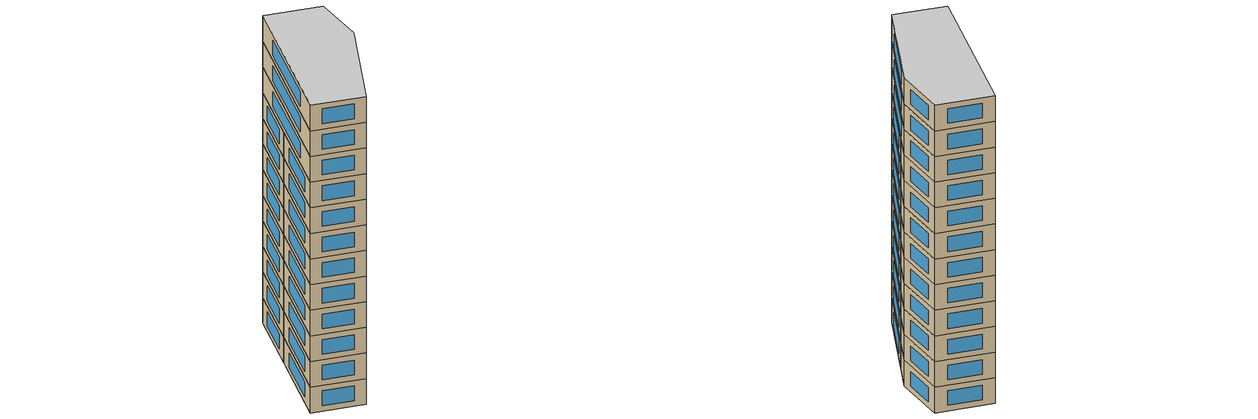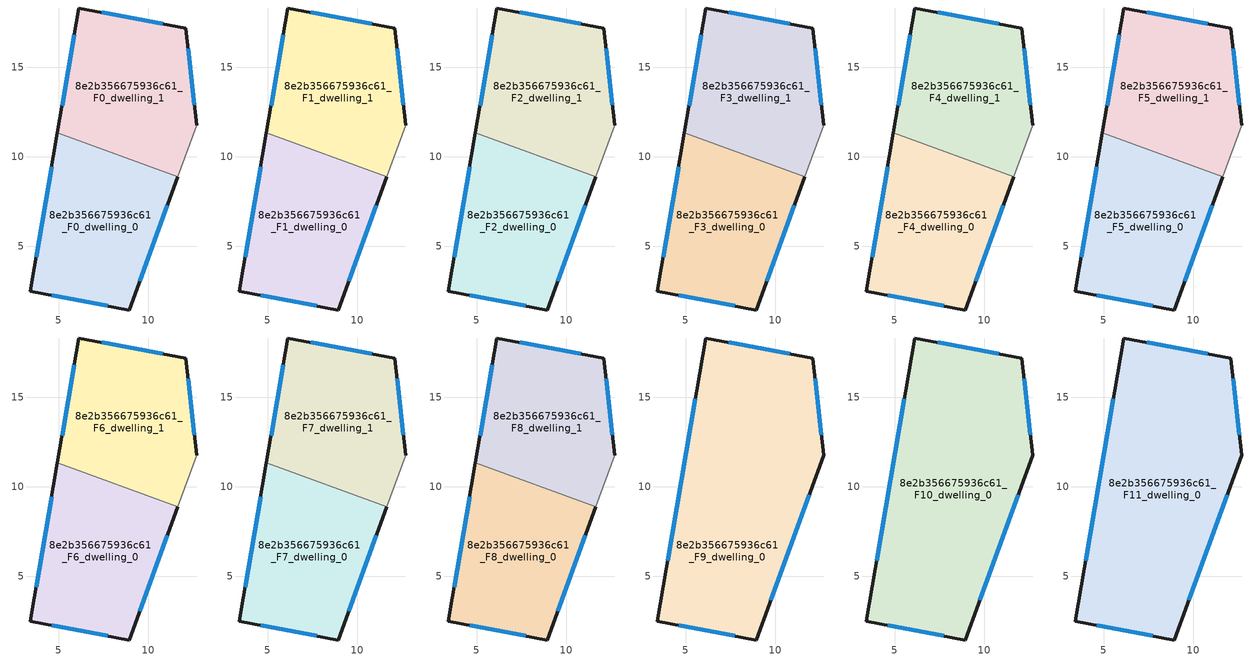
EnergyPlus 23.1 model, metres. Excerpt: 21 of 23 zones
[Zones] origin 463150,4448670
8e2b356675936c61_F0_dwelling_0
 floor ground (EU_floor_Construction): 11.65,8.89 8.93,1.45 3.42,2.5 4.93,11.35 z0
 wall outside (EU_wall_Construction): 4.93,11.35 3.42,2.5 8.93,1.45 11.65,8.89 z0:3
 wall to 8e2b356675936c61_F0_dwelling_1 (EU_wall_Construction): 11.65,8.89 4.93,11.35 z0:3
 window (EU_Window_Construction): 9.51,3.05 11.06,7.3 / 4.6,2.27 7.75,1.68 / 4.61,9.45 3.75,4.39 z0.64:2.36
8e2b356675936c61_F0_dwelling_1
 floor ground (EU_floor_Construction): 12.09,17.17 12.69,11.74 11.65,8.89 4.93,11.35 6.11,18.29 z0
 wall outside (EU_wall_Construction): 12.69,11.74 12.09,17.17 6.11,18.29 4.93,11.35 z0:3
 wall adiabatic (EU_wall_Construction): 11.65,8.89 12.69,11.74 z0:3
 window (EU_Window_Construction): 10.81,17.41 7.39,18.05 / 12.56,12.91 12.22,16.01 / 5.86,16.8 5.18,12.83 z0.64:2.36
8e2b356675936c61_F1_dwelling_0
 floor to 8e2b356675936c61_F0_dwelling_0 (EU_floor_Construction): 11.65,8.89 8.93,1.45 3.42,2.5 4.93,11.35 z3
 wall outside (EU_wall_Construction): 4.93,11.35 3.42,2.5 8.93,1.45 11.65,8.89 z3:6
 wall to 8e2b356675936c61_F1_dwelling_1 (EU_wall_Construction): 11.65,8.89 4.93,11.35 z3:6
 window (EU_Window_Construction): 9.51,3.05 11.06,7.3 / 4.6,2.27 7.75,1.68 / 4.61,9.45 3.75,4.39 z3.64:5.36
8e2b356675936c61_F1_dwelling_1
 floor to 8e2b356675936c61_F0_dwelling_1 (EU_floor_Construction): 12.09,17.17 12.69,11.74 11.65,8.89 4.93,11.35 6.11,18.29 z3
 wall outside (EU_wall_Construction): 12.69,11.74 12.09,17.17 6.11,18.29 4.93,11.35 z3:6
 wall adiabatic (EU_wall_Construction): 11.65,8.89 12.69,11.74 z3:6
 window (EU_Window_Construction): 10.81,17.41 7.39,18.05 / 12.56,12.91 12.22,16.01 / 5.86,16.8 5.18,12.83 z3.64:5.36
8e2b356675936c61_F2_dwelling_0
 floor to 8e2b356675936c61_F1_dwelling_0 (EU_floor_Construction): 11.65,8.89 8.93,1.45 3.42,2.5 4.93,11.35 z6
 wall outside (EU_wall_Construction): 4.93,11.35 3.42,2.5 8.93,1.45 11.65,8.89 z6:9
 wall to 8e2b356675936c61_F2_dwelling_1 (EU_wall_Construction): 11.65,8.89 4.93,11.35 z6:9
 window (EU_Window_Construction): 9.51,3.05 11.06,7.3 / 4.6,2.27 7.75,1.68 / 4.61,9.45 3.75,4.39 z6.64:8.36
8e2b356675936c61_F2_dwelling_1
 floor to 8e2b356675936c61_F1_dwelling_1 (EU_floor_Construction): 12.09,17.17 12.69,11.74 11.65,8.89 4.93,11.35 6.11,18.29 z6
 wall outside (EU_wall_Construction): 12.69,11.74 12.09,17.17 6.11,18.29 4.93,11.35 z6:9
 wall adiabatic (EU_wall_Construction): 11.65,8.89 12.69,11.74 z6:9
 window (EU_Window_Construction): 10.81,17.41 7.39,18.05 / 12.56,12.91 12.22,16.01 / 5.86,16.8 5.18,12.83 z6.64:8.36
8e2b356675936c61_F3_dwelling_0
 floor to 8e2b356675936c61_F2_dwelling_0 (EU_floor_Construction): 11.65,8.89 8.93,1.45 3.42,2.5 4.93,11.35 z9
 wall outside (EU_wall_Construction): 4.93,11.35 3.42,2.5 8.93,1.45 11.65,8.89 z9:12
 wall to 8e2b356675936c61_F3_dwelling_1 (EU_wall_Construction): 11.65,8.89 4.93,11.35 z9:12
 window (EU_Window_Construction): 9.51,3.05 11.06,7.3 / 4.6,2.27 7.75,1.68 / 4.61,9.45 3.75,4.39 z9.64:11.36
8e2b356675936c61_F3_dwelling_1
 floor to 8e2b356675936c61_F2_dwelling_1 (EU_floor_Construction): 12.09,17.17 12.69,11.74 11.65,8.89 4.93,11.35 6.11,18.29 z9
 wall outside (EU_wall_Construction): 12.69,11.74 12.09,17.17 6.11,18.29 4.93,11.35 z9:12
 wall adiabatic (EU_wall_Construction): 11.65,8.89 12.69,11.74 z9:12
 window (EU_Window_Construction): 10.81,17.41 7.39,18.05 / 12.56,12.91 12.22,16.01 / 5.86,16.8 5.18,12.83 z9.64:11.36
8e2b356675936c61_F4_dwelling_0
 floor to 8e2b356675936c61_F3_dwelling_0 (EU_floor_Construction): 11.65,8.89 8.93,1.45 3.42,2.5 4.93,11.35 z12
 wall outside (EU_wall_Construction): 4.93,11.35 3.42,2.5 8.93,1.45 11.65,8.89 z12:15
 wall to 8e2b356675936c61_F4_dwelling_1 (EU_wall_Construction): 11.65,8.89 4.93,11.35 z12:15
 window (EU_Window_Construction): 9.51,3.05 11.06,7.3 / 4.6,2.27 7.75,1.68 / 4.61,9.45 3.75,4.39 z12.64:14.36
8e2b356675936c61_F4_dwelling_1
 floor to 8e2b356675936c61_F3_dwelling_1 (EU_floor_Construction): 12.09,17.17 12.69,11.74 11.65,8.89 4.93,11.35 6.11,18.29 z12
 wall outside (EU_wall_Construction): 12.69,11.74 12.09,17.17 6.11,18.29 4.93,11.35 z12:15
 wall adiabatic (EU_wall_Construction): 11.65,8.89 12.69,11.74 z12:15
 window (EU_Window_Construction): 10.81,17.41 7.39,18.05 / 12.56,12.91 12.22,16.01 / 5.86,16.8 5.18,12.83 z12.64:14.36
8e2b356675936c61_F5_dwelling_0
 floor to 8e2b356675936c61_F4_dwelling_0 (EU_floor_Construction): 11.65,8.89 8.93,1.45 3.42,2.5 4.93,11.35 z15
 wall outside (EU_wall_Construction): 4.93,11.35 3.42,2.5 8.93,1.45 11.65,8.89 z15:18
 wall to 8e2b356675936c61_F5_dwelling_1 (EU_wall_Construction): 11.65,8.89 4.93,11.35 z15:18
 window (EU_Window_Construction): 9.51,3.05 11.06,7.3 / 4.6,2.27 7.75,1.68 / 4.61,9.45 3.75,4.39 z15.64:17.36
8e2b356675936c61_F5_dwelling_1
 floor to 8e2b356675936c61_F4_dwelling_1 (EU_floor_Construction): 12.09,17.17 12.69,11.74 11.65,8.89 4.93,11.35 6.11,18.29 z15
 wall outside (EU_wall_Construction): 12.69,11.74 12.09,17.17 6.11,18.29 4.93,11.35 z15:18
 wall adiabatic (EU_wall_Construction): 11.65,8.89 12.69,11.74 z15:18
 window (EU_Window_Construction): 10.81,17.41 7.39,18.05 / 12.56,12.91 12.22,16.01 / 5.86,16.8 5.18,12.83 z15.64:17.36
8e2b356675936c61_F6_dwelling_0
 floor to 8e2b356675936c61_F5_dwelling_0 (EU_floor_Construction): 11.65,8.89 8.93,1.45 3.42,2.5 4.93,11.35 z18
 wall outside (EU_wall_Construction): 4.93,11.35 3.42,2.5 8.93,1.45 11.65,8.89 z18:21
 wall to 8e2b356675936c61_F6_dwelling_1 (EU_wall_Construction): 11.65,8.89 4.93,11.35 z18:21
 window (EU_Window_Construction): 9.51,3.05 11.06,7.3 / 4.6,2.27 7.75,1.68 / 4.61,9.45 3.75,4.39 z18.64:20.36
8e2b356675936c61_F6_dwelling_1
 floor to 8e2b356675936c61_F5_dwelling_1 (EU_floor_Construction): 12.09,17.17 12.69,11.74 11.65,8.89 4.93,11.35 6.11,18.29 z18
 wall outside (EU_wall_Construction): 12.69,11.74 12.09,17.17 6.11,18.29 4.93,11.35 z18:21
 wall adiabatic (EU_wall_Construction): 11.65,8.89 12.69,11.74 z18:21
 window (EU_Window_Construction): 10.81,17.41 7.39,18.05 / 12.56,12.91 12.22,16.01 / 5.86,16.8 5.18,12.83 z18.64:20.36
8e2b356675936c61_F7_dwelling_0
 floor to 8e2b356675936c61_F6_dwelling_0 (EU_floor_Construction): 11.65,8.89 8.93,1.45 3.42,2.5 4.93,11.35 z21
 wall outside (EU_wall_Construction): 4.93,11.35 3.42,2.5 8.93,1.45 11.65,8.89 z21:24
 wall to 8e2b356675936c61_F7_dwelling_1 (EU_wall_Construction): 11.65,8.89 4.93,11.35 z21:24
 window (EU_Window_Construction): 9.51,3.05 11.06,7.3 / 4.6,2.27 7.75,1.68 / 4.61,9.45 3.75,4.39 z21.64:23.36
8e2b356675936c61_F7_dwelling_1
 floor to 8e2b356675936c61_F6_dwelling_1 (EU_floor_Construction): 12.09,17.17 12.69,11.74 11.65,8.89 4.93,11.35 6.11,18.29 z21
 wall outside (EU_wall_Construction): 12.69,11.74 12.09,17.17 6.11,18.29 4.93,11.35 z21:24
 wall adiabatic (EU_wall_Construction): 11.65,8.89 12.69,11.74 z21:24
 window (EU_Window_Construction): 10.81,17.41 7.39,18.05 / 12.56,12.91 12.22,16.01 / 5.86,16.8 5.18,12.83 z21.64:23.36
8e2b356675936c61_F8_dwelling_0
 floor to 8e2b356675936c61_F7_dwelling_0 (EU_floor_Construction): 11.65,8.89 8.93,1.45 3.42,2.5 4.93,11.35 z24
 wall outside (EU_wall_Construction): 4.93,11.35 3.42,2.5 8.93,1.45 11.65,8.89 z24:27
 wall to 8e2b356675936c61_F8_dwelling_1 (EU_wall_Construction): 11.65,8.89 4.93,11.35 z24:27
 window (EU_Window_Construction): 9.51,3.05 11.06,7.3 / 4.6,2.27 7.75,1.68 / 4.61,9.45 3.75,4.39 z24.64:26.36
8e2b356675936c61_F8_dwelling_1
 floor to 8e2b356675936c61_F7_dwelling_1 (EU_floor_Construction): 12.09,17.17 12.69,11.74 11.65,8.89 4.93,11.35 6.11,18.29 z24
 wall outside (EU_wall_Construction): 12.69,11.74 12.09,17.17 6.11,18.29 4.93,11.35 z24:27
 wall adiabatic (EU_wall_Construction): 11.65,8.89 12.69,11.74 z24:27
 window (EU_Window_Construction): 10.81,17.41 7.39,18.05 / 12.56,12.91 12.22,16.01 / 5.86,16.8 5.18,12.83 z24.64:26.36
8e2b356675936c61_F9_dwelling_0
 floor to 8e2b356675936c61_F8_dwelling_0 (EU_floor_Construction): 11.65,8.89 8.93,1.45 3.42,2.5 4.93,11.35 z27
 floor to 8e2b356675936c61_F8_dwelling_1 (EU_floor_Construction): 12.09,17.17 12.69,11.74 11.65,8.89 4.93,11.35 6.11,18.29 z27
 wall outside (EU_wall_Construction): 6.11,18.29 3.42,2.5 8.93,1.45 12.69,11.74 12.09,17.17 6.11,18.29 z27:30
 window (EU_Window_Construction): 5.54,14.91 4,5.88 / 10.81,17.41 7.39,18.05 / 12.56,12.91 12.22,16.01 / 9.73,3.66 11.88,9.54 / 4.6,2.27 7.75,1.68 z27.64:29.36
8e2b356675936c61_F10_dwelling_0
 floor to 8e2b356675936c61_F9_dwelling_0 (EU_floor_Construction): 12.09,17.17 12.69,11.74 8.93,1.45 3.42,2.5 6.11,18.29 z30
 wall outside (EU_wall_Construction): 6.11,18.29 3.42,2.5 8.93,1.45 12.69,11.74 12.09,17.17 6.11,18.29 z30:33
 window (EU_Window_Construction): 5.54,14.91 4,5.88 / 10.81,17.41 7.39,18.05 / 12.56,12.91 12.22,16.01 / 9.73,3.66 11.88,9.54 / 4.6,2.27 7.75,1.68 z30.64:32.36
8e2b356675936c61_F11_dwelling_0
 floor to 8e2b356675936c61_F10_dwelling_0 (EU_floor_Construction): 12.09,17.17 12.69,11.74 8.93,1.45 3.42,2.5 6.11,18.29 z33
 wall outside (EU_wall_Construction): 6.11,18.29 3.42,2.5 8.93,1.45 12.69,11.74 12.09,17.17 6.11,18.29 z33:36
 window (EU_Window_Construction): 5.54,14.91 4,5.88 / 10.81,17.41 7.39,18.05 / 12.56,12.91 12.22,16.01 / 9.73,3.66 11.88,9.54 / 4.6,2.27 7.75,1.68 z33.64:35.36
 ceiling to 8e2b356675936c61_F12_dwelling_0 (EU_floor_Construction): 8.93,1.45 12.69,11.74 12.09,17.17 6.11,18.29 3.42,2.5 z36
[Building]
EU S2 Campaign: North Axis=0; Terrain=City; Solar Distribution=FullExterior
[Site:Location]
Yerevan-Zvartnots.Intl.AP: Latitude=40.15; Longitude=44.383; Time Zone=4; Elevation=854
[SizingPeriod:WeatherFileDays]
AnnualSizingPeriod: Begin Month=1; Begin Day of Month=1; End Month=12; End Day of Month=31; Day of Week for Start Day=Monday; Use Weather File Daylight Saving Period=No; Use Weather File Rain and Snow Indicators=No
[MATERIAL]
EU_InternalMass_Material: Roughness=MediumRough; Thickness=0.1; Conductivity=1; Density=1800; Specific Heat=900; Thermal Absorptance=0.9; Solar Absorptance=0.7; Visible Absorptance=0.7
[MATERIAL:NOMASS] Roughness=MediumRough; Thermal Absorptance=0.9; Solar Absorptance=0.7; Visible Absorptance=0.7
Name | Thermal Resistance
EU_wall_NoMass | 1.05043
EU_floor_NoMass | 0.478065
[WINDOWMATERIAL:SIMPLEGLAZINGSYSTEM]
EU_Window_SimpleGlazing: UFactor=2.5566; Solar Heat Gain Coefficient=0.75; Visible Transmittance=0.75
[CONSTRUCTION]
EU_wall_Construction: EU_wall_NoMass
EU_floor_Construction: EU_floor_NoMass
EU_Window_Construction: EU_Window_SimpleGlazing
EU_InternalMass_Construction: EU_InternalMass_Material
[ZONE] Type=1; Multiplier=1; Ceiling Height=autocalculate; Floor Area=autocalculate; Part of Total Floor Area=Yes
Name | Volume
8e2b356675936c61_F0_dwelling_0 | 160.37
8e2b356675936c61_F1_dwelling_0; 8e2b356675936c61_F2_dwelling_0; 8e2b356675936c61_F3_dwelling_0; 8e2b356675936c61_F4_dwelling_0; 8e2b356675936c61_F5_dwelling_0; 8e2b356675936c61_F6_dwelling_0; 8e2b356675936c61_F7_dwelling_0; 8e2b356675936c61_F8_dwelling_0 | 160.369
8e2b356675936c61_F9_dwelling_0 | 320.724
8e2b356675936c61_F10_dwelling_0; 8e2b356675936c61_F11_dwelling_0 | 320.729
8e2b356675936c61_F0_dwelling_1; 8e2b356675936c61_F1_dwelling_1; 8e2b356675936c61_F2_dwelling_1; 8e2b356675936c61_F3_dwelling_1; 8e2b356675936c61_F4_dwelling_1; 8e2b356675936c61_F5_dwelling_1; 8e2b356675936c61_F6_dwelling_1; 8e2b356675936c61_F7_dwelling_1; 8e2b356675936c61_F8_dwelling_1 | 160.356
[INTERNALMASS] Construction=EU_InternalMass_Construction
Name | Zone or ZoneList | Surface Area
8e2b356675936c61_F0_dwelling_0_EU_InternalMass | 8e2b356675936c61_F0_dwelling_0 | 53.4565
8e2b356675936c61_F0_dwelling_1_EU_InternalMass | 8e2b356675936c61_F0_dwelling_1 | 53.4519
8e2b356675936c61_F1_dwelling_0_EU_InternalMass | 8e2b356675936c61_F1_dwelling_0 | 53.4565
8e2b356675936c61_F1_dwelling_1_EU_InternalMass | 8e2b356675936c61_F1_dwelling_1 | 53.4519
8e2b356675936c61_F2_dwelling_0_EU_InternalMass | 8e2b356675936c61_F2_dwelling_0 | 53.4565
8e2b356675936c61_F2_dwelling_1_EU_InternalMass | 8e2b356675936c61_F2_dwelling_1 | 53.4519
8e2b356675936c61_F3_dwelling_0_EU_InternalMass | 8e2b356675936c61_F3_dwelling_0 | 53.4565
8e2b356675936c61_F3_dwelling_1_EU_InternalMass | 8e2b356675936c61_F3_dwelling_1 | 53.4519
8e2b356675936c61_F4_dwelling_0_EU_InternalMass | 8e2b356675936c61_F4_dwelling_0 | 53.4565
8e2b356675936c61_F4_dwelling_1_EU_InternalMass | 8e2b356675936c61_F4_dwelling_1 | 53.4519
8e2b356675936c61_F5_dwelling_0_EU_InternalMass | 8e2b356675936c61_F5_dwelling_0 | 53.4565
8e2b356675936c61_F5_dwelling_1_EU_InternalMass | 8e2b356675936c61_F5_dwelling_1 | 53.4519
8e2b356675936c61_F6_dwelling_0_EU_InternalMass | 8e2b356675936c61_F6_dwelling_0 | 53.4565
8e2b356675936c61_F6_dwelling_1_EU_InternalMass | 8e2b356675936c61_F6_dwelling_1 | 53.4519
8e2b356675936c61_F7_dwelling_0_EU_InternalMass | 8e2b356675936c61_F7_dwelling_0 | 53.4565
8e2b356675936c61_F7_dwelling_1_EU_InternalMass | 8e2b356675936c61_F7_dwelling_1 | 53.4519
8e2b356675936c61_F8_dwelling_0_EU_InternalMass | 8e2b356675936c61_F8_dwelling_0 | 53.4565
8e2b356675936c61_F8_dwelling_1_EU_InternalMass | 8e2b356675936c61_F8_dwelling_1 | 53.4519
8e2b356675936c61_F9_dwelling_0_EU_InternalMass | 8e2b356675936c61_F9_dwelling_0 | 106.91
8e2b356675936c61_F10_dwelling_0_EU_InternalMass | 8e2b356675936c61_F10_dwelling_0 | 106.91
8e2b356675936c61_F11_dwelling_0_EU_InternalMass | 8e2b356675936c61_F11_dwelling_0 | 106.91
[OTHEREQUIPMENT] Fuel Type=Electricity; Design Level Calculation Method=Watts/Area; Power per Zone Floor Area=1; Fraction Latent=0; Fraction Radiant=0; Fraction Lost=0; Carbon Dioxide Generation Rate=0; EndUse Subcategory=EU_Step8_InternalGains
Name | Zone or ZoneList or Space or SpaceList | Schedule
EU_Step8_InternalGain_8e2b356675936c61_F0_dwelling_0_f000 | 8e2b356675936c61_F0_dwelling_0 | EU_Step8_GainSchedule_8e2b356675936c61_F0_dwelling_0_f000
EU_Step8_InternalGain_8e2b356675936c61_F0_dwelling_1_f000 | 8e2b356675936c61_F0_dwelling_1 | EU_Step8_GainSchedule_8e2b356675936c61_F0_dwelling_1_f000
EU_Step8_InternalGain_8e2b356675936c61_F1_dwelling_0_f000 | 8e2b356675936c61_F1_dwelling_0 | EU_Step8_GainSchedule_8e2b356675936c61_F1_dwelling_0_f000
EU_Step8_InternalGain_8e2b356675936c61_F1_dwelling_1_f000 | 8e2b356675936c61_F1_dwelling_1 | EU_Step8_GainSchedule_8e2b356675936c61_F1_dwelling_1_f000
EU_Step8_InternalGain_8e2b356675936c61_F2_dwelling_0_f000 | 8e2b356675936c61_F2_dwelling_0 | EU_Step8_GainSchedule_8e2b356675936c61_F2_dwelling_0_f000
EU_Step8_InternalGain_8e2b356675936c61_F2_dwelling_1_f000 | 8e2b356675936c61_F2_dwelling_1 | EU_Step8_GainSchedule_8e2b356675936c61_F2_dwelling_1_f000
EU_Step8_InternalGain_8e2b356675936c61_F3_dwelling_0_f000 | 8e2b356675936c61_F3_dwelling_0 | EU_Step8_GainSchedule_8e2b356675936c61_F3_dwelling_0_f000
EU_Step8_InternalGain_8e2b356675936c61_F3_dwelling_1_f000 | 8e2b356675936c61_F3_dwelling_1 | EU_Step8_GainSchedule_8e2b356675936c61_F3_dwelling_1_f000
EU_Step8_InternalGain_8e2b356675936c61_F4_dwelling_0_f000 | 8e2b356675936c61_F4_dwelling_0 | EU_Step8_GainSchedule_8e2b356675936c61_F4_dwelling_0_f000
EU_Step8_InternalGain_8e2b356675936c61_F4_dwelling_1_f000 | 8e2b356675936c61_F4_dwelling_1 | EU_Step8_GainSchedule_8e2b356675936c61_F4_dwelling_1_f000
EU_Step8_InternalGain_8e2b356675936c61_F5_dwelling_0_f000 | 8e2b356675936c61_F5_dwelling_0 | EU_Step8_GainSchedule_8e2b356675936c61_F5_dwelling_0_f000
EU_Step8_InternalGain_8e2b356675936c61_F5_dwelling_1_f000 | 8e2b356675936c61_F5_dwelling_1 | EU_Step8_GainSchedule_8e2b356675936c61_F5_dwelling_1_f000
EU_Step8_InternalGain_8e2b356675936c61_F6_dwelling_0_f000 | 8e2b356675936c61_F6_dwelling_0 | EU_Step8_GainSchedule_8e2b356675936c61_F6_dwelling_0_f000
EU_Step8_InternalGain_8e2b356675936c61_F6_dwelling_1_f000 | 8e2b356675936c61_F6_dwelling_1 | EU_Step8_GainSchedule_8e2b356675936c61_F6_dwelling_1_f000
EU_Step8_InternalGain_8e2b356675936c61_F7_dwelling_0_f000 | 8e2b356675936c61_F7_dwelling_0 | EU_Step8_GainSchedule_8e2b356675936c61_F7_dwelling_0_f000
EU_Step8_InternalGain_8e2b356675936c61_F7_dwelling_1_f000 | 8e2b356675936c61_F7_dwelling_1 | EU_Step8_GainSchedule_8e2b356675936c61_F7_dwelling_1_f000
EU_Step8_InternalGain_8e2b356675936c61_F8_dwelling_0_f000 | 8e2b356675936c61_F8_dwelling_0 | EU_Step8_GainSchedule_8e2b356675936c61_F8_dwelling_0_f000
EU_Step8_InternalGain_8e2b356675936c61_F8_dwelling_1_f000 | 8e2b356675936c61_F8_dwelling_1 | EU_Step8_GainSchedule_8e2b356675936c61_F8_dwelling_1_f000
EU_Step8_InternalGain_8e2b356675936c61_F9_dwelling_0_f000 | 8e2b356675936c61_F9_dwelling_0 | EU_Step8_GainSchedule_8e2b356675936c61_F9_dwelling_0_f000
EU_Step8_InternalGain_8e2b356675936c61_F10_dwelling_0_f000 | 8e2b356675936c61_F10_dwelling_0 | EU_Step8_GainSchedule_8e2b356675936c61_F10_dwelling_0_f000
EU_Step8_InternalGain_8e2b356675936c61_F11_dwelling_0_f000 | 8e2b356675936c61_F11_dwelling_0 | EU_Step8_GainSchedule_8e2b356675936c61_F11_dwelling_0_f000
[ZONEVENTILATION:DESIGNFLOWRATE] Schedule=EU_AlwaysOn; Design Flow Rate Calculation Method=AirChanges/Hour; Air Changes per Hour=0.557805; Ventilation Type=Natural; Fan Pressure Rise=0; Fan Total Efficiency=1; Constant Term Coefficient=1; Temperature Term Coefficient=0; Velocity Term Coefficient=0; Velocity Squared Term Coefficient=0; Minimum Indoor Temperature=-100; Maximum Indoor Temperature=100; Delta Temperature=-100; Minimum Outdoor Temperature=-100; Maximum Outdoor Temperature=100; Maximum Wind Speed=40
Name | Zone or ZoneList or Space or SpaceList
EU_ConstantAir_8e2b356675936c61_F0_dwelling_0 | 8e2b356675936c61_F0_dwelling_0
EU_ConstantAir_8e2b356675936c61_F0_dwelling_1 | 8e2b356675936c61_F0_dwelling_1
EU_ConstantAir_8e2b356675936c61_F1_dwelling_0 | 8e2b356675936c61_F1_dwelling_0
EU_ConstantAir_8e2b356675936c61_F1_dwelling_1 | 8e2b356675936c61_F1_dwelling_1
EU_ConstantAir_8e2b356675936c61_F2_dwelling_0 | 8e2b356675936c61_F2_dwelling_0
EU_ConstantAir_8e2b356675936c61_F2_dwelling_1 | 8e2b356675936c61_F2_dwelling_1
EU_ConstantAir_8e2b356675936c61_F3_dwelling_0 | 8e2b356675936c61_F3_dwelling_0
EU_ConstantAir_8e2b356675936c61_F3_dwelling_1 | 8e2b356675936c61_F3_dwelling_1
EU_ConstantAir_8e2b356675936c61_F4_dwelling_0 | 8e2b356675936c61_F4_dwelling_0
EU_ConstantAir_8e2b356675936c61_F4_dwelling_1 | 8e2b356675936c61_F4_dwelling_1
EU_ConstantAir_8e2b356675936c61_F5_dwelling_0 | 8e2b356675936c61_F5_dwelling_0
EU_ConstantAir_8e2b356675936c61_F5_dwelling_1 | 8e2b356675936c61_F5_dwelling_1
EU_ConstantAir_8e2b356675936c61_F6_dwelling_0 | 8e2b356675936c61_F6_dwelling_0
EU_ConstantAir_8e2b356675936c61_F6_dwelling_1 | 8e2b356675936c61_F6_dwelling_1
EU_ConstantAir_8e2b356675936c61_F7_dwelling_0 | 8e2b356675936c61_F7_dwelling_0
EU_ConstantAir_8e2b356675936c61_F7_dwelling_1 | 8e2b356675936c61_F7_dwelling_1
EU_ConstantAir_8e2b356675936c61_F8_dwelling_0 | 8e2b356675936c61_F8_dwelling_0
EU_ConstantAir_8e2b356675936c61_F8_dwelling_1 | 8e2b356675936c61_F8_dwelling_1
EU_ConstantAir_8e2b356675936c61_F9_dwelling_0 | 8e2b356675936c61_F9_dwelling_0
EU_ConstantAir_8e2b356675936c61_F10_dwelling_0 | 8e2b356675936c61_F10_dwelling_0
EU_ConstantAir_8e2b356675936c61_F11_dwelling_0 | 8e2b356675936c61_F11_dwelling_0
[HVACTEMPLATE:THERMOSTAT] Constant Heating Setpoint=20; Constant Cooling Setpoint=50
EU_HeatOnly_8e2b356675936c61_F0_dwelling_0; EU_HeatOnly_8e2b356675936c61_F0_dwelling_1; EU_HeatOnly_8e2b356675936c61_F1_dwelling_0; EU_HeatOnly_8e2b356675936c61_F1_dwelling_1; EU_HeatOnly_8e2b356675936c61_F2_dwelling_0; EU_HeatOnly_8e2b356675936c61_F2_dwelling_1; EU_HeatOnly_8e2b356675936c61_F3_dwelling_0; EU_HeatOnly_8e2b356675936c61_F3_dwelling_1; EU_HeatOnly_8e2b356675936c61_F4_dwelling_0; EU_HeatOnly_8e2b356675936c61_F4_dwelling_1; EU_HeatOnly_8e2b356675936c61_F5_dwelling_0; EU_HeatOnly_8e2b356675936c61_F5_dwelling_1; EU_HeatOnly_8e2b356675936c61_F6_dwelling_0; EU_HeatOnly_8e2b356675936c61_F6_dwelling_1; EU_HeatOnly_8e2b356675936c61_F7_dwelling_0; EU_HeatOnly_8e2b356675936c61_F7_dwelling_1; EU_HeatOnly_8e2b356675936c61_F8_dwelling_0; EU_HeatOnly_8e2b356675936c61_F8_dwelling_1; EU_HeatOnly_8e2b356675936c61_F9_dwelling_0; EU_HeatOnly_8e2b356675936c61_F10_dwelling_0; EU_HeatOnly_8e2b356675936c61_F11_dwelling_0; EU_HeatOnly_8e2b356675936c61_F12_dwelling_0; EU_HeatOnly_8e2b356675936c61_F13_dwelling_0
[HVACTEMPLATE:ZONE:IDEALLOADSAIRSYSTEM] System Availability Schedule=EU_AlwaysOn; Maximum Heating Supply Air Temperature=50; Minimum Cooling Supply Air Temperature=13; Maximum Heating Supply Air Humidity Ratio=0.0156; Minimum Cooling Supply Air Humidity Ratio=0.0077; Heating Limit=NoLimit; Cooling Limit=NoLimit; Heating Availability Schedule=EU_AlwaysOn; Cooling Availability Schedule=EU_CoolingOff; Dehumidification Control Type=ConstantSensibleHeatRatio; Cooling Sensible Heat Ratio=0.7; Dehumidification Setpoint=60; Humidification Control Type=None; Humidification Setpoint=30; Outdoor Air Method=None; Outdoor Air Flow Rate per Person=0.00944; Outdoor Air Flow Rate per Zone Floor Area=0; Outdoor Air Flow Rate per Zone=0; Demand Controlled Ventilation Type=None; Outdoor Air Economizer Type=NoEconomizer; Heat Recovery Type=None; Sensible Heat Recovery Effectiveness=0.7; Latent Heat Recovery Effectiveness=0.65
Name | Template Thermostat
8e2b356675936c61_F0_dwelling_0 | EU_HeatOnly_8e2b356675936c61_F0_dwelling_0
8e2b356675936c61_F0_dwelling_1 | EU_HeatOnly_8e2b356675936c61_F0_dwelling_1
8e2b356675936c61_F1_dwelling_0 | EU_HeatOnly_8e2b356675936c61_F1_dwelling_0
8e2b356675936c61_F1_dwelling_1 | EU_HeatOnly_8e2b356675936c61_F1_dwelling_1
8e2b356675936c61_F2_dwelling_0 | EU_HeatOnly_8e2b356675936c61_F2_dwelling_0
8e2b356675936c61_F2_dwelling_1 | EU_HeatOnly_8e2b356675936c61_F2_dwelling_1
8e2b356675936c61_F3_dwelling_0 | EU_HeatOnly_8e2b356675936c61_F3_dwelling_0
8e2b356675936c61_F3_dwelling_1 | EU_HeatOnly_8e2b356675936c61_F3_dwelling_1
8e2b356675936c61_F4_dwelling_0 | EU_HeatOnly_8e2b356675936c61_F4_dwelling_0
8e2b356675936c61_F4_dwelling_1 | EU_HeatOnly_8e2b356675936c61_F4_dwelling_1
8e2b356675936c61_F5_dwelling_0 | EU_HeatOnly_8e2b356675936c61_F5_dwelling_0
8e2b356675936c61_F5_dwelling_1 | EU_HeatOnly_8e2b356675936c61_F5_dwelling_1
8e2b356675936c61_F6_dwelling_0 | EU_HeatOnly_8e2b356675936c61_F6_dwelling_0
8e2b356675936c61_F6_dwelling_1 | EU_HeatOnly_8e2b356675936c61_F6_dwelling_1
8e2b356675936c61_F7_dwelling_0 | EU_HeatOnly_8e2b356675936c61_F7_dwelling_0
8e2b356675936c61_F7_dwelling_1 | EU_HeatOnly_8e2b356675936c61_F7_dwelling_1
8e2b356675936c61_F8_dwelling_0 | EU_HeatOnly_8e2b356675936c61_F8_dwelling_0
8e2b356675936c61_F8_dwelling_1 | EU_HeatOnly_8e2b356675936c61_F8_dwelling_1
8e2b356675936c61_F9_dwelling_0 | EU_HeatOnly_8e2b356675936c61_F9_dwelling_0
8e2b356675936c61_F10_dwelling_0 | EU_HeatOnly_8e2b356675936c61_F10_dwelling_0
8e2b356675936c61_F11_dwelling_0 | EU_HeatOnly_8e2b356675936c61_F11_dwelling_0
[SIZING:ZONE] Zone Cooling Design Supply Air Temperature Input Method=SupplyAirTemperature; Zone Cooling Design Supply Air Temperature=13; Zone Heating Design Supply Air Temperature Input Method=SupplyAirTemperature; Zone Heating Design Supply Air Temperature=50; Zone Cooling Design Supply Air Humidity Ratio=0.008; Zone Heating Design Supply Air Humidity Ratio=0.008; Cooling Design Air Flow Method=DesignDay; Cooling Design Air Flow Rate=0; Cooling Minimum Air Flow per Zone Floor Area=0.000762; Cooling Minimum Air Flow=0; Cooling Minimum Air Flow Fraction=0.2; Heating Design Air Flow Method=DesignDay; Heating Design Air Flow Rate=0; Heating Maximum Air Flow per Zone Floor Area=0.002032; Heating Maximum Air Flow=0.141576; Heating Maximum Air Flow Fraction=0.3; Account for Dedicated Outdoor Air System=No; Dedicated Outdoor Air System Control Strategy=NeutralSupplyAir; Dedicated Outdoor Air Low Setpoint Temperature for Design=autosize; Dedicated Outdoor Air High Setpoint Temperature for Design=autosize; Zone Load Sizing Method=Sensible Load Only No Latent Load; Zone Latent Cooling Design Supply Air Humidity Ratio Input Method=HumidityRatioDifference; Zone Cooling Design Supply Air Humidity Ratio Difference=0.005; Zone Latent Heating Design Supply Air Humidity Ratio Input Method=HumidityRatioDifference; Zone Humidification Design Supply Air Humidity Ratio Difference=0.005
8e2b356675936c61_F0_dwelling_0; 8e2b356675936c61_F0_dwelling_1; 8e2b356675936c61_F1_dwelling_0; 8e2b356675936c61_F1_dwelling_1; 8e2b356675936c61_F2_dwelling_0; 8e2b356675936c61_F2_dwelling_1; 8e2b356675936c61_F3_dwelling_0; 8e2b356675936c61_F3_dwelling_1; 8e2b356675936c61_F4_dwelling_0; 8e2b356675936c61_F4_dwelling_1; 8e2b356675936c61_F5_dwelling_0; 8e2b356675936c61_F5_dwelling_1; 8e2b356675936c61_F6_dwelling_0; 8e2b356675936c61_F6_dwelling_1; 8e2b356675936c61_F7_dwelling_0; 8e2b356675936c61_F7_dwelling_1; 8e2b356675936c61_F8_dwelling_0; 8e2b356675936c61_F8_dwelling_1; 8e2b356675936c61_F9_dwelling_0; 8e2b356675936c61_F10_dwelling_0; 8e2b356675936c61_F11_dwelling_0
[SCHEDULE:CONSTANT]
Name | Hourly Value
EU_AlwaysOn | 1
EU_CoolingOff | 0
[SCHEDULE:FILE] Column Number=1; Rows to Skip at Top=0; Number of Hours of Data=8760; Column Separator=Comma; Interpolate to Timestep=No; Minutes per Item=60; Adjust Schedule for Daylight Savings=Yes
Name | File
EU_Step8_GainSchedule_8e2b356675936c61_F0_dwelling_0_f000 | ../../schedules/8e2b356675936c61/8e2b356675936c61_F0_dwelling_0_f000_gain.csv
EU_Step8_GainSchedule_8e2b356675936c61_F0_dwelling_1_f000 | ../../schedules/8e2b356675936c61/8e2b356675936c61_F0_dwelling_1_f000_gain.csv
EU_Step8_GainSchedule_8e2b356675936c61_F1_dwelling_0_f000 | ../../schedules/8e2b356675936c61/8e2b356675936c61_F1_dwelling_0_f000_gain.csv
EU_Step8_GainSchedule_8e2b356675936c61_F1_dwelling_1_f000 | ../../schedules/8e2b356675936c61/8e2b356675936c61_F1_dwelling_1_f000_gain.csv
EU_Step8_GainSchedule_8e2b356675936c61_F2_dwelling_0_f000 | ../../schedules/8e2b356675936c61/8e2b356675936c61_F2_dwelling_0_f000_gain.csv
EU_Step8_GainSchedule_8e2b356675936c61_F2_dwelling_1_f000 | ../../schedules/8e2b356675936c61/8e2b356675936c61_F2_dwelling_1_f000_gain.csv
EU_Step8_GainSchedule_8e2b356675936c61_F3_dwelling_0_f000 | ../../schedules/8e2b356675936c61/8e2b356675936c61_F3_dwelling_0_f000_gain.csv
EU_Step8_GainSchedule_8e2b356675936c61_F3_dwelling_1_f000 | ../../schedules/8e2b356675936c61/8e2b356675936c61_F3_dwelling_1_f000_gain.csv
EU_Step8_GainSchedule_8e2b356675936c61_F4_dwelling_0_f000 | ../../schedules/8e2b356675936c61/8e2b356675936c61_F4_dwelling_0_f000_gain.csv
EU_Step8_GainSchedule_8e2b356675936c61_F4_dwelling_1_f000 | ../../schedules/8e2b356675936c61/8e2b356675936c61_F4_dwelling_1_f000_gain.csv
EU_Step8_GainSchedule_8e2b356675936c61_F5_dwelling_0_f000 | ../../schedules/8e2b356675936c61/8e2b356675936c61_F5_dwelling_0_f000_gain.csv
EU_Step8_GainSchedule_8e2b356675936c61_F5_dwelling_1_f000 | ../../schedules/8e2b356675936c61/8e2b356675936c61_F5_dwelling_1_f000_gain.csv
EU_Step8_GainSchedule_8e2b356675936c61_F6_dwelling_0_f000 | ../../schedules/8e2b356675936c61/8e2b356675936c61_F6_dwelling_0_f000_gain.csv
EU_Step8_GainSchedule_8e2b356675936c61_F6_dwelling_1_f000 | ../../schedules/8e2b356675936c61/8e2b356675936c61_F6_dwelling_1_f000_gain.csv
EU_Step8_GainSchedule_8e2b356675936c61_F7_dwelling_0_f000 | ../../schedules/8e2b356675936c61/8e2b356675936c61_F7_dwelling_0_f000_gain.csv
EU_Step8_GainSchedule_8e2b356675936c61_F7_dwelling_1_f000 | ../../schedules/8e2b356675936c61/8e2b356675936c61_F7_dwelling_1_f000_gain.csv
EU_Step8_GainSchedule_8e2b356675936c61_F8_dwelling_0_f000 | ../../schedules/8e2b356675936c61/8e2b356675936c61_F8_dwelling_0_f000_gain.csv
EU_Step8_GainSchedule_8e2b356675936c61_F8_dwelling_1_f000 | ../../schedules/8e2b356675936c61/8e2b356675936c61_F8_dwelling_1_f000_gain.csv
EU_Step8_GainSchedule_8e2b356675936c61_F9_dwelling_0_f000 | ../../schedules/8e2b356675936c61/8e2b356675936c61_F9_dwelling_0_f000_gain.csv
EU_Step8_GainSchedule_8e2b356675936c61_F10_dwelling_0_f000 | ../../schedules/8e2b356675936c61/8e2b356675936c61_F10_dwelling_0_f000_gain.csv
EU_Step8_GainSchedule_8e2b356675936c61_F11_dwelling_0_f000 | ../../schedules/8e2b356675936c61/8e2b356675936c61_F11_dwelling_0_f000_gain.csv
